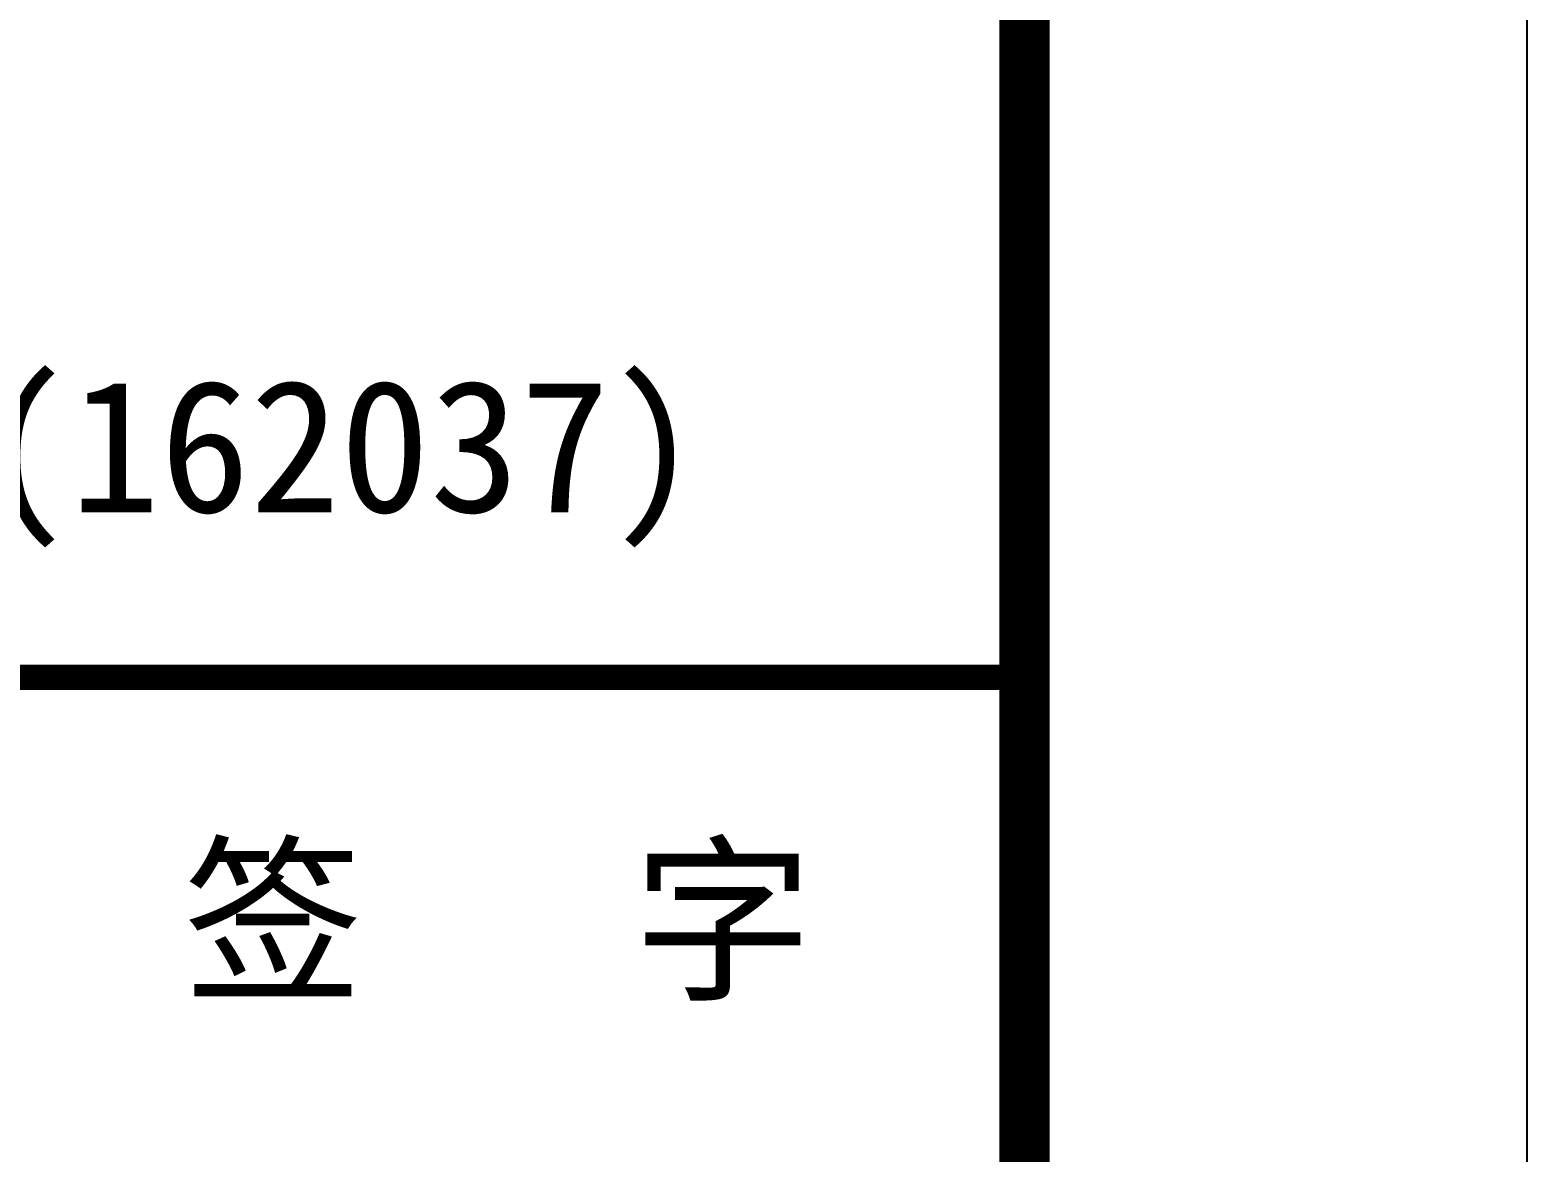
# Model space of a CAD drawing. Extents: x 69728788 to 150163257, y 20675998 to 43663798.
# Drawn here: x 75156673 to 75162631, y 21016896 to 21021361 of the extents above; entities that cross this region are included whole.
import ezdxf

# ---------------------------------------------------------------- set-up
doc = ezdxf.new("R2010")
doc.units = 0
doc.header["$LTSCALE"] = 1000
doc.header["$MEASUREMENT"] = 0
doc.layers.add('PUB_TITLE', color=4, linetype='CONTINUOUS')
doc.layers.add('图框', color=253, linetype='CONTINUOUS')
doc.styles.add('STYLE-黑体', font='simhei.ttf')
doc.styles.add('黑体', font='simhei.ttf', dxfattribs={"width": 0.6, "height": 4.3})

msp = doc.modelspace()

# ---------------------------------------------------------------- linework, layer by layer
at = {"layer": 'PUB_TITLE'}
msp.add_lwpolyline([(75043830.5, 20954287.7), (75162630.5, 20954287.7), (75162630.5, 21038287.7), (75043830.5, 21038287.7)], close=True, dxfattribs=at)
at = {"layer": 'PUB_TITLE', "const_width": 200}
msp.add_lwpolyline([(75048830.5, 20956287.7), (75160630.5, 20956287.7), (75160630.5, 21036287.7), (75048830.5, 21036287.7)], close=True, dxfattribs=at)
at = {"layer": '图框', "color": 0, "const_width": 100}
msp.add_lwpolyline([(75148612, 21018784.8), (75160630.5, 21018784.8), (75160630.5, 20998466.4), (75148612, 20998466.4)], close=True, dxfattribs=at)

# ---------------------------------------------------------------- texts
at = {"layer": '图框', "color": 4, "style": '黑体'}
msp.add_text('证书编号：皖 城规编(162037)', height=525.888, dxfattribs=at).set_placement((75149662, 21019441.7))
at = {"layer": '图框', "color": 0, "style": 'STYLE-黑体'}
msp.add_text('签   字', height=525.89, dxfattribs=at).set_placement((75157281.8, 21017554.5))

doc.saveas('drawing.dxf')
